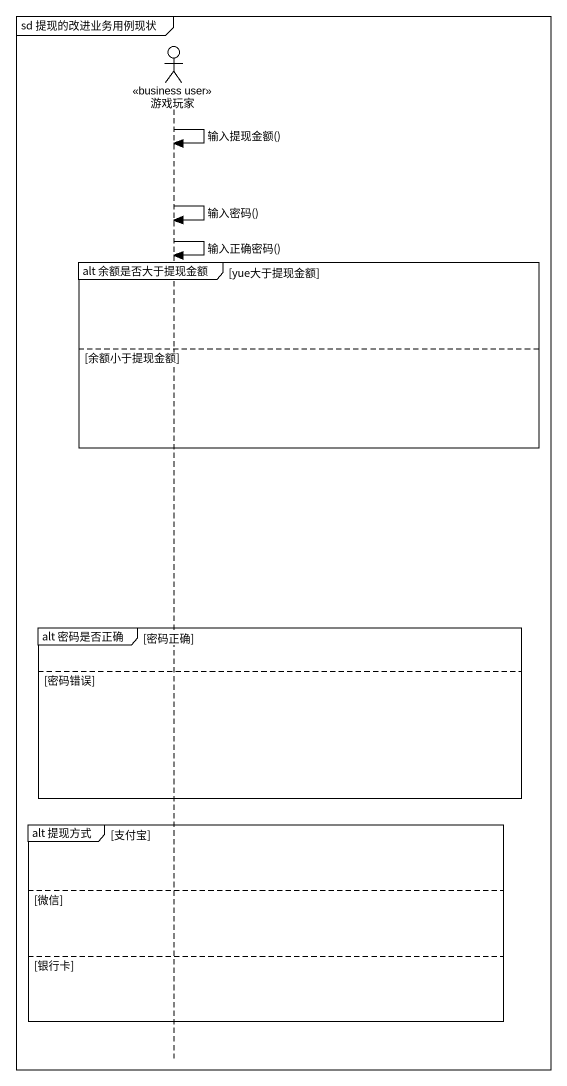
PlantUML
@startuml
mainframe sd 提现的改进业务用例现状
hide footbox
actor 游戏玩家 <<business user>>

游戏玩家 -> 游戏玩家 : 输入提现金额()
游戏玩家 -> 游戏玩家 : 输入密码()
游戏玩家 -> 游戏玩家 : 输入正确密码()
group alt 余额是否大于提现金额 [yue大于提现金额]
else 余额小于提现金额
end
group alt 密码是否正确 [密码正确]
else 密码错误
end
group alt 提现方式 [支付宝]
else 微信
else 银行卡
end
@enduml
